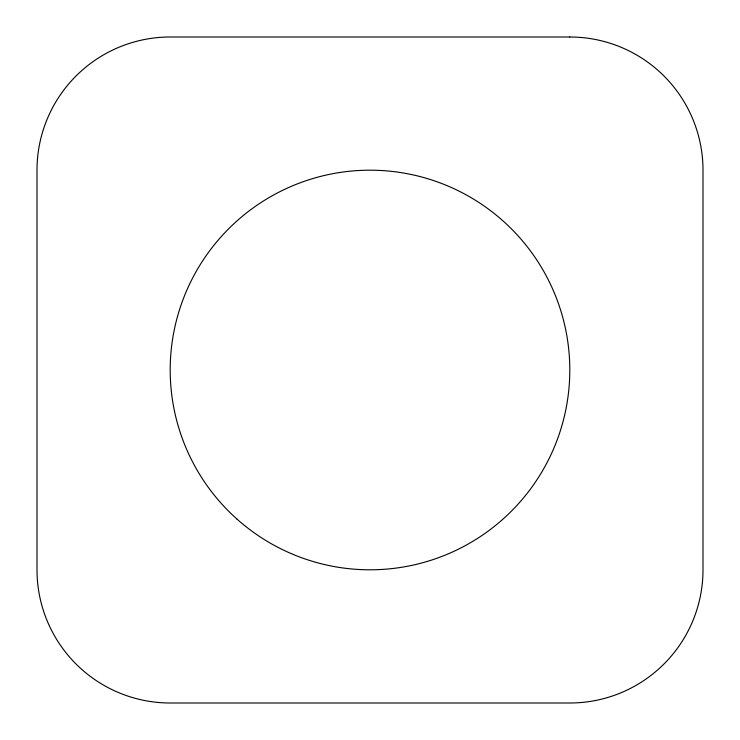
<?xml version="1.0" encoding="UTF-8"?>
<svg xmlns="http://www.w3.org/2000/svg" width="740" height="740" viewBox="0 0 740 740"><rect width="100%" height="100%" fill="white"/><g stroke="black" fill="none" stroke-linecap="round" stroke-linejoin="round"><path stroke-width="1.11" d="M569.8 37L170.2 37A133.2 133.2 0 0 0 37 170.2L37 569.8A133.2 133.2 0 0 0 170.2 703L569.8 703A133.2 133.2 0 0 0 703 569.8L703 170.2A133.2 133.2 0 0 0 569.8 37M236.865 518.981A199.8 199.8 0 0 0 565.591 410.802A199.8 199.8 0 0 0 307.544 180.209A199.8 199.8 0 0 0 236.865 518.981"/></g></svg>
